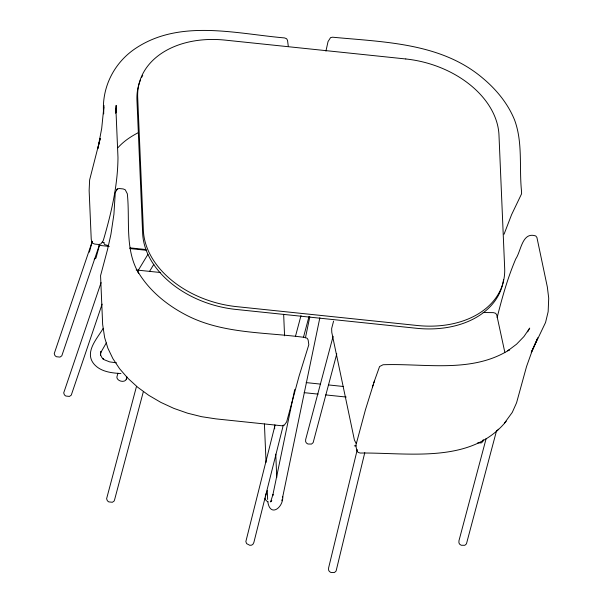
<?xml version="1.0" encoding="UTF-8"?>
<svg xmlns="http://www.w3.org/2000/svg" width="603" height="603" viewBox="0 0 603 603"><rect width="100%" height="100%" fill="white"/><g stroke="black" fill="none" stroke-linecap="round" stroke-linejoin="round"><path stroke-width="0.9" d="M103.837 107.1L103.641 113.892C101.349 87.322 114.374 61.928 136.715 47.652C180.9 19.017 236.293 33.76 284.601 37.929L286.636 38.765L287.533 40.363L288.249 45.986M115.784 112.927L115.889 108.653L117.977 157.398C117.804 185.732 111.186 213.53 103.271 240.574L100.731 244.087L98.756 244.494L94.739 244.072L92.704 243.25L91.807 241.682L91.234 239.323L89.138 190.458L89.628 179.928L100.249 138.358L97.874 148.519L101.703 128.394L104.01 105.51M115.821 112.693L116.16 105.367L115.693 113.025M483.267 439.632L482.905 441.471L481.337 442.904L477.734 442.866M294.716 389.546L272.729 495.591L272.993 494.46L270.604 501.93L271.787 500.445L271.29 500.935M305.427 337.906L309.821 316.696M267.83 502.05C270.363 517.615 283.365 507.432 282.769 496.638L319.861 317.743M325.929 51.112L328.04 41.569L330.565 37.612L332.539 37.198C383.953 42.127 440.921 42.715 482.596 78.021C496.201 89.357 507.809 103.362 514.532 119.876C523.042 142.715 519.017 167.724 521.55 191.49L521.587 193.797L511.585 214.668L504.048 234.22M281.82 500.769L282.129 499.435M282.506 497.769L282.769 496.638M357.285 449.574L328.59 567.981L328.582 570.091L329.351 571.456L330.881 572.466L334.484 572.503L336.09 571.049L364.785 452.642M275.081 425.055L245.851 541.577L246.612 543.635L249.823 545.308L251.639 545.142L252.928 544.298L253.878 542.421L283.335 424.987M89.395 252.144L92.282 241.275M99.593 244.833L95.983 258.031L94.211 259.305M117.909 373.234L117.186 375.94A4.899 3.475 14.9 0 0 120.902 381.156A4.899 3.475 14.9 0 0 126.509 378.269M126.208 379.589L126.924 376.883M136.497 386.402L106.603 498.741L107.364 500.761L108.736 501.892L112.384 502.269L114.163 501.003L114.638 499.578L143.318 391.769M295.44 336.459L300.987 315.625M303.467 337.303L309.015 316.462M265.343 496.88L266.3 493.269M333.572 321.143L331.65 328.552L331.786 332.411L354.421 440.069L356.2 443.552M333.127 336.278L305.653 439.557L305.638 441.645L306.407 443.009L307.937 444.019L311.54 444.057L313.153 442.625L336.776 353.84M497.151 317.532C502.118 297.626 507.703 277.787 515.776 258.883C521.158 250.969 522.123 231.371 535.773 235.969L536.919 237.476L547.336 286.975L548.715 298.184L548.15 311.706L545.549 322.499L531.258 352.378L537.763 337.868L531.718 352.031L526.547 366.534L516.567 402.789L512.286 412.369L504.605 422.914M486.184 438.426L458.943 540.801L458.936 542.888L459.705 544.253L461.235 545.263L464.838 545.3L466.443 543.868L496.578 430.625M508.352 350.471L509.603 349.68C471.938 373.656 424.814 363.202 383.063 364.747L379.573 366.534L374.614 380.425L365.471 409.671L355.785 445.655L356.976 450.901L358.114 452.408L360.232 453.049C408.404 452.416 471.033 464.498 506.241 421.218M372.39 387.088L373.182 384.729M373.815 382.822L374.614 380.425M92.229 241.501L54.247 353.569L54.956 355.589L56.335 356.72L59.983 357.097L61.8 355.83L99.608 244.298M101.085 282.603L63.707 392.892L64.423 394.912L65.802 396.035L69.451 396.42L71.26 395.153L102.118 304.138M527.678 331.861L529.713 328.092L523.932 336.564L516.56 344.2L507.726 350.863M117.284 188.935L115.271 192.5L113.922 214.284L110.929 234.303L107.598 249.265L100.565 275.684L102.661 324.542L104.628 337.522L107.854 348.15L112.874 358.604L119.598 368.719L127.911 378.307L137.665 387.216L148.707 395.289L160.835 402.382L173.845 408.382L187.518 413.176L201.621 416.696L215.942 418.881L282.136 425.793L284.119 425.386L286.659 421.874L299.065 376.151L308.819 344.728L308.133 339.934L307.236 338.336L305.201 337.499C264.958 331.936 221.716 334.175 184.85 314.367C165.87 304.289 148.692 290.035 137.71 271.35L138.728 273.265C124.482 249.28 130.127 220.163 127.316 193.759L125.236 189.764L123.163 188.935L119.304 188.535L117.284 188.935L116.379 190.533M103.173 328.371C97.49 338.223 84.277 351.82 93.691 363.699C100.249 371.719 111.284 373.001 120.947 373.536M138.215 270.408L147.954 254.315M106.294 342.949L100.52 352.966L100.844 351.602L100.611 355.348M149.476 271.523L153.84 264.295M117.894 147.75C123.555 141.373 130.761 136.549 138.298 132.668M496.978 430.813L498.53 429.2M483.131 312.52L493.465 312.64L495.576 313.281L496.714 314.781L504.847 352.401M354.315 445.836L356.298 445.858M102.367 242.27L104.236 242.459M108.615 245.64L104.718 244.622L103.822 243.054M130.052 247.878L145.896 249.536M99.005 245.338L109.279 246.408M129.818 248.557L146.619 250.305M136.142 269.978L160.375 272.503M116.417 362.795L109.716 361.898L104.59 359.901L102.525 358.453L103.445 359.162L101.899 357.587L100.377 354.594M306.158 382.604L320.193 384.073M328.612 384.948L343.582 386.515M304.138 392.659L318.173 394.121M325.658 394.905L346.243 397.053M283.651 314.306L284.571 335.811M274.516 425.07L274.674 428.816M275.759 454.134L276.762 477.576M264.416 423.947L266.059 462.388M267.265 490.518L267.649 499.465M268.147 501.802A4.899 3.475 14.9 0 1 265.034 498.206M140.484 79.973A91.89 65.199 14.9 0 0 136.949 100.098L142.647 233.353A91.89 65.199 14.9 0 0 235.826 309.414L416.469 328.273A91.89 65.199 14.9 0 0 503.535 279.686M141.547 77.614A91.89 65.199 14.9 0 1 142.73 75.315M405.796 58.973L225.16 40.115A91.89 65.199 14.9 0 0 137.688 97.317L143.393 230.572A91.89 65.199 14.9 0 0 236.564 306.633L417.208 325.492A91.89 65.199 14.9 0 0 504.673 268.29L498.975 135.034A91.89 65.199 14.9 0 0 405.796 58.973"/></g></svg>
